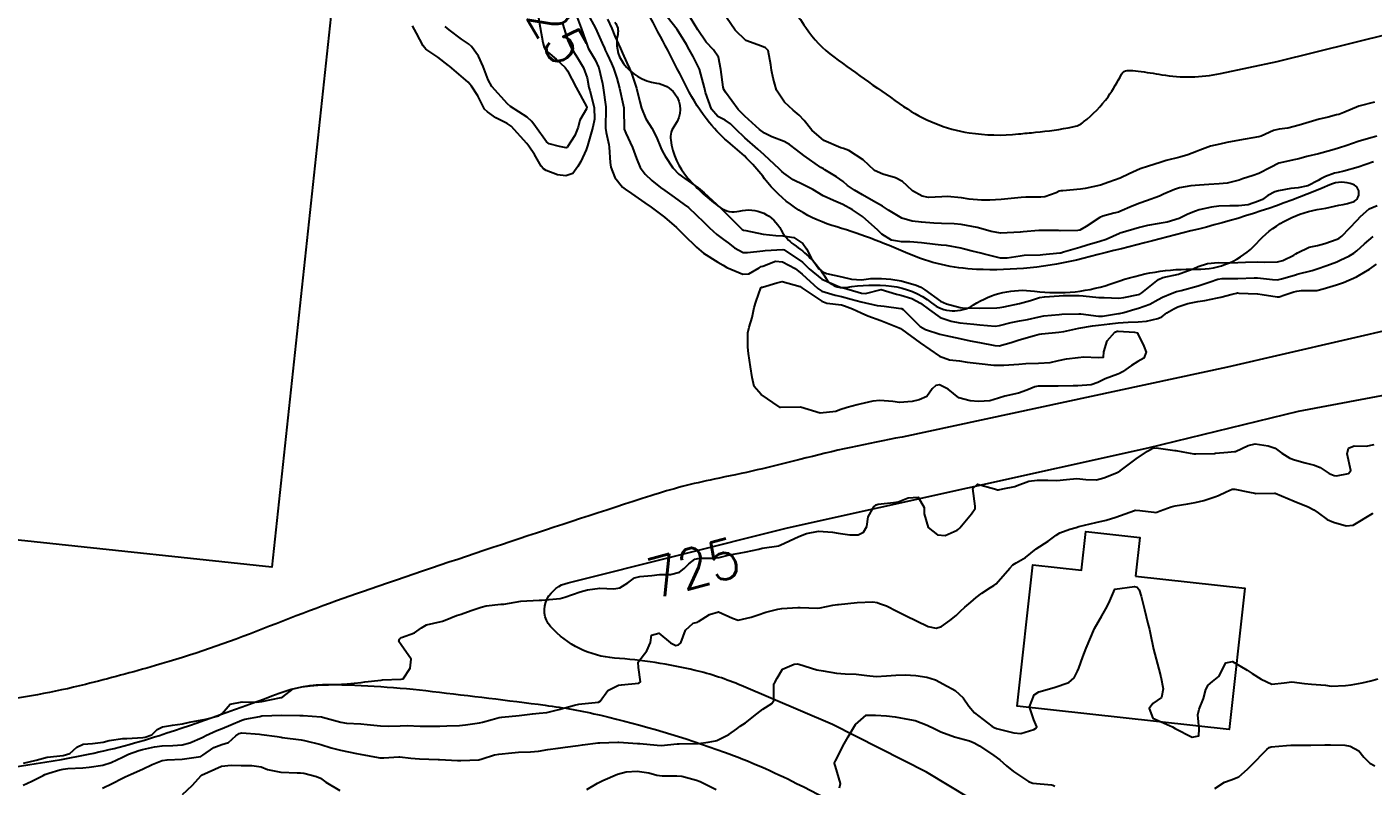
# Model space of a CAD drawing. Header units: metres. Extents: x 318500 to 325275, y 7408834 to 7428799.
# Drawn here: x 322765.6 to 322901.6, y 7418072.1 to 7418148.9 of the extents above; entities that cross this region are included whole.
import ezdxf
from ezdxf.enums import TextEntityAlignment as Align

# ---------------------------------------------------------------- set-up
doc = ezdxf.new("R2010")
doc.units = ezdxf.units.M
doc.header["$MEASUREMENT"] = 0
for name, color, linetype in [('Area Verde e de Lazer', 93, 'Continuous'), ('Cotas', 45, 'Continuous'), ('Curvas de Nivel 1m', 11, 'Continuous'), ('Curvas de Nivel 5m', 15, 'Continuous'), ('Edificações', 30, 'Continuous'), ('Hidrografia', 140, 'Continuous'), ('Vias Primárias', 230, 'Continuous')]:
    doc.layers.add(name, color=color, linetype=linetype)
doc.styles.add('Style-STANDARD', font='STANDARD.shx')

msp = doc.modelspace()

# ---------------------------------------------------------------- linework, layer by layer
at = {"layer": 'Area Verde e de Lazer'}
msp.add_lwpolyline([(322700.17, 7418160.2), (322796.28, 7418149.95), (322790.33, 7418094.26), (322694.23, 7418104.51)], close=True, dxfattribs=at)
at = {"layer": 'Curvas de Nivel 1m', "flags": 128}
for points, elevation in [([(322817.25, 7418149.82), (322817.43, 7418148.82), (322817.71, 7418147.32), (322817.82, 7418146.82), (322817.95, 7418146.57), (322818.2, 7418146.35), (322819.03, 7418145.64), (322819.94, 7418144.78), (322820.18, 7418144.45), (322821.06, 7418142.77), (322822.12, 7418140.86), (322822.14, 7418140.76), (322822.12, 7418140.61), (322821.43, 7418139.45), (322821.26, 7418138.77), (322820.93, 7418137.93), (322820.2, 7418136.78), (322820.15, 7418136.7), (322820.07, 7418136.66), (322819.39, 7418136.79), (322818.34, 7418137.07), (322818.08, 7418137.27), (322816.96, 7418138.83), (322816.6, 7418139.33), (322816.11, 7418139.78), (322814.44, 7418140.86), (322814.12, 7418141.12), (322812.54, 7418142.88), (322812.16, 7418143.53), (322811.66, 7418144.9), (322811.21, 7418145.92), (322810.49, 7418146.92), (322810.2, 7418147.17), (322809.47, 7418147.66), (322808.22, 7418148.58), (322807.84, 7418148.95)], 726), ([(322821.18, 7418149.84), (322821.56, 7418148.77), (322822.2, 7418146.94), (322822.29, 7418146.76), (322823, 7418145.56), (322823.34, 7418144.74), (322823.72, 7418143.17), (322823.79, 7418142.74), (322824.05, 7418140.8), (322824.06, 7418140.73), (322824.06, 7418140.68), (322824.03, 7418138.73), (322824.03, 7418138.66), (322824.09, 7418138.23), (322824.35, 7418137), (322824.4, 7418136.73), (322824.5, 7418135.18), (322824.56, 7418134.72), (322824.98, 7418133.66), (322825.75, 7418132.7), (322826.02, 7418132.48), (322826.66, 7418132.04), (322828, 7418131.12), (322828.64, 7418130.67), (322829.98, 7418129.67), (322831.19, 7418128.63), (322831.58, 7418128.25), (322831.95, 7418127.88), (322833.23, 7418126.61), (322833.93, 7418126.03), (322835.38, 7418125.12), (322835.91, 7418124.79), (322836.29, 7418124.56), (322837.9, 7418123.91), (322838.5, 7418123.94), (322839.54, 7418124.52), (322839.77, 7418124.66), (322839.91, 7418124.72), (322841.22, 7418125.2), (322841.92, 7418125.15), (322843.18, 7418124.47), (322843.9, 7418123.89), (322845.47, 7418122.44), (322845.88, 7418122.18), (322847.22, 7418121.77), (322847.87, 7418121.63), (322848.86, 7418121.38), (322849.87, 7418121.09), (322851.49, 7418120.73), (322851.86, 7418120.7), (322852.18, 7418120.67), (322853.86, 7418120.44), (322853.95, 7418120.42), (322854.12, 7418120.33), (322855.83, 7418118.61), (322856.35, 7418118.29), (322857.82, 7418117.83), (322858.4, 7418117.69), (322859.82, 7418117.39), (322860.88, 7418117.17), (322861.81, 7418116.98), (322863.35, 7418116.67), (322863.81, 7418116.65), (322865.02, 7418116.98), (322865.82, 7418117.27), (322867.39, 7418117.71), (322867.83, 7418117.82), (322868.1, 7418117.86), (322869.83, 7418118.02), (322870.34, 7418118.11), (322871.54, 7418118.38), (322871.84, 7418118.45), (322873.24, 7418118.67), (322873.84, 7418118.73), (322875, 7418118.89), (322875.84, 7418118.98), (322876.83, 7418119.04), (322877.85, 7418119.09), (322878.7, 7418119.14), (322879.85, 7418119.4), (322880.24, 7418119.59), (322880.76, 7418119.97), (322881.44, 7418120.4), (322881.87, 7418120.59), (322882.88, 7418120.94), (322883.88, 7418121.13), (322884.58, 7418121.22), (322885.88, 7418121.5), (322886.2, 7418121.58), (322887.34, 7418121.89), (322887.79, 7418121.99), (322887.89, 7418122), (322888.01, 7418121.99), (322889.89, 7418121.91), (322889.95, 7418121.9), (322890.37, 7418121.84), (322891.89, 7418121.62), (322892.08, 7418121.62), (322892.67, 7418121.81), (322893.59, 7418122.11), (322893.89, 7418122.19), (322894.35, 7418122.25), (322895.89, 7418122.26), (322896.54, 7418122.4), (322897.9, 7418122.83), (322898.6, 7418123.04), (322899.91, 7418123.63), (322900.08, 7418123.72), (322901.21, 7418124.41), (322901.93, 7418124.92)], 724), ([(322822.25, 7418150.19), (322823.01, 7418148.75), (322823.69, 7418147.26), (322823.91, 7418146.73), (322824, 7418146.54), (322824.19, 7418146.15), (322824.65, 7418145.19), (322824.85, 7418144.72), (322825.17, 7418143.71), (322825.43, 7418142.71), (322825.82, 7418141.01), (322825.87, 7418140.7), (322825.88, 7418140.46), (322825.9, 7418138.7), (322825.93, 7418138.54), (322826.09, 7418138.16), (322826.76, 7418136.69), (322827.16, 7418135.58), (322827.52, 7418134.69), (322828.03, 7418134.01), (322828.72, 7418133.36), (322829.58, 7418132.66), (322830.02, 7418132.34), (322830.96, 7418131.68), (322831.99, 7418130.94), (322832.4, 7418130.62), (322833.97, 7418129.15), (322834.55, 7418128.59), (322835.29, 7418127.92), (322835.95, 7418127.41), (322836.43, 7418127.05), (322837.07, 7418126.55), (322837.93, 7418126.09), (322838.39, 7418126.08), (322839.94, 7418126.27), (322840.17, 7418126.29), (322841.94, 7418126.39), (322842.08, 7418126.35), (322843.92, 7418125.12), (322844.61, 7418124.45), (322845.89, 7418123.38), (322847.68, 7418122.61), (322847.88, 7418122.56), (322848.4, 7418122.4), (322849.56, 7418122.07), (322849.88, 7418121.98), (322850.31, 7418121.94), (322851.88, 7418122.36), (322853.43, 7418121.89), (322853.87, 7418121.77), (322854.97, 7418121.42), (322855.87, 7418120.98), (322856.77, 7418120.29), (322857.85, 7418119.53), (322858.97, 7418119.13), (322859.84, 7418118.99), (322861.23, 7418118.84), (322861.84, 7418118.79), (322863.39, 7418118.65), (322863.84, 7418118.69), (322865, 7418119.02), (322865.85, 7418119.19), (322866.68, 7418119.32), (322867.85, 7418119.59), (322868.32, 7418119.67), (322869.86, 7418119.83), (322870.13, 7418119.85), (322871.86, 7418119.9), (322872.06, 7418119.89), (322873.85, 7418119.64), (322874.26, 7418119.65), (322875.86, 7418119.91), (322875.97, 7418119.93), (322876.39, 7418120.03), (322877.51, 7418120.37), (322877.87, 7418120.46), (322879.01, 7418120.86), (322879.88, 7418121.34), (322880.29, 7418121.57), (322881.28, 7418121.97), (322881.72, 7418122.13), (322881.89, 7418122.19), (322882.19, 7418122.25), (322883.9, 7418122.71), (322885.11, 7418123.12), (322885.9, 7418123.39), (322886.35, 7418123.45), (322887.91, 7418123.46), (322889.58, 7418123.52), (322889.91, 7418123.52), (322891.43, 7418123.35), (322891.91, 7418123.33), (322892.32, 7418123.41), (322893.63, 7418123.8), (322893.84, 7418123.87), (322893.91, 7418123.89), (322895.42, 7418124.27), (322895.92, 7418124.42), (322896.91, 7418124.77), (322897.93, 7418125.15), (322898.34, 7418125.33), (322899.14, 7418125.73), (322899.64, 7418126.02), (322899.95, 7418126.27), (322900.71, 7418126.96), (322901.59, 7418127.7)], 723), ([(322824.24, 7418149.66), (322824.67, 7418148.72), (322824.98, 7418147.96), (322825.53, 7418146.71), (322825.73, 7418146.25), (322826.19, 7418145.27), (322826.45, 7418144.7), (322826.67, 7418144.2), (322827.17, 7418142.69), (322827.49, 7418141.33), (322827.65, 7418140.68), (322828.11, 7418139.59), (322828.47, 7418139.04), (322828.72, 7418138.67), (322829.17, 7418137.75), (322829.63, 7418136.66), (322829.77, 7418136.36), (322830.06, 7418135.83), (322830.82, 7418134.64), (322831.43, 7418134.02), (322832.03, 7418133.57), (322833.4, 7418132.61), (322834.01, 7418132.12), (322835.67, 7418130.57), (322835.99, 7418130.27), (322837.7, 7418128.54), (322837.84, 7418128.42), (322837.96, 7418128.36), (322838.19, 7418128.31), (322839.95, 7418127.95), (322841.24, 7418127.79), (322841.95, 7418127.78), (322843.07, 7418127.59), (322843.95, 7418126.99), (322844.32, 7418126.46), (322844.82, 7418125.56), (322845.58, 7418124.44), (322845.91, 7418124.15), (322846.37, 7418123.97), (322847.9, 7418123.64), (322848.89, 7418123.4), (322849.89, 7418123.32), (322850.82, 7418123.45), (322851.9, 7418123.47), (322852.86, 7418123.38), (322853.89, 7418123.23), (322855.42, 7418122.77), (322855.88, 7418122.57), (322856.28, 7418122.3), (322857.87, 7418121.15), (322858.48, 7418120.88), (322859.86, 7418120.51), (322860.09, 7418120.48), (322861.86, 7418120.47), (322863.57, 7418120.5), (322863.86, 7418120.52), (322864.26, 7418120.59), (322865.87, 7418120.93), (322866.97, 7418121.25), (322867.87, 7418121.53), (322868.39, 7418121.62), (322869.88, 7418121.72), (322870.26, 7418121.74), (322871.88, 7418121.73), (322872.28, 7418121.69), (322873.88, 7418121.54), (322874.4, 7418121.53), (322875.88, 7418121.48), (322876.39, 7418121.53), (322877.89, 7418121.84), (322878.02, 7418121.88), (322878.21, 7418122.01), (322879.9, 7418123.34), (322880.34, 7418123.55), (322881.91, 7418123.91), (322882.08, 7418123.96), (322883.41, 7418124.44), (322883.92, 7418124.66), (322884.86, 7418124.98), (322885.93, 7418125.07), (322886.78, 7418125.04), (322887.93, 7418125.06), (322888.69, 7418125.1), (322889.93, 7418125.14), (322890.65, 7418125.11), (322891.93, 7418125.15), (322892.46, 7418125.29), (322893.57, 7418125.8), (322893.79, 7418125.95), (322893.94, 7418126.06), (322895.13, 7418126.61), (322895.96, 7418126.8), (322896.72, 7418126.99), (322897.97, 7418127.42), (322898.17, 7418127.53), (322898.41, 7418127.74), (322899.99, 7418129.36), (322900.31, 7418129.72), (322901.2, 7418130.51), (322902.01, 7418130.85)], 722), ([(322901.62, 7418135.25), (322900.06, 7418134.71), (322898.63, 7418134.31), (322898.05, 7418134.19), (322897.7, 7418134.11), (322896.77, 7418133.76), (322896.29, 7418133.53), (322896.04, 7418133.38), (322895, 7418132.82), (322894.03, 7418132.64), (322893.28, 7418132.56), (322892.03, 7418132.33), (322891.64, 7418132.21), (322890.96, 7418131.84), (322890.41, 7418131.45), (322890.01, 7418131.26), (322888.95, 7418130.92), (322888, 7418130.81), (322887.1, 7418130.79), (322886, 7418130.76), (322885.25, 7418130.67), (322884, 7418130.39), (322883.65, 7418130.28), (322882.85, 7418129.95), (322881.99, 7418129.54), (322880.79, 7418129.16), (322879.98, 7418129.03), (322878.8, 7418128.82), (322877.98, 7418128.61), (322876.04, 7418128.04), (322875.99, 7418128.02), (322875.97, 7418128.01), (322874.61, 7418127.4), (322873.96, 7418127.2), (322872.7, 7418126.83), (322871.95, 7418126.59), (322870.32, 7418126.11), (322870.03, 7418126.02), (322869.94, 7418126.01), (322868.22, 7418125.85), (322867.94, 7418125.83), (322866.33, 7418125.77), (322865.93, 7418125.73), (322864.6, 7418125.52), (322863.93, 7418125.53), (322862.19, 7418125.96), (322861.94, 7418126.03), (322861.09, 7418126.23), (322860.16, 7418126.46), (322859.94, 7418126.52), (322858.48, 7418126.81), (322857.95, 7418126.84), (322857.35, 7418126.88), (322855.95, 7418127.05), (322854.78, 7418127.15), (322853.95, 7418127.17), (322852.93, 7418127.32), (322851.96, 7418127.93), (322851.53, 7418128.36), (322849.98, 7418129.74), (322848.99, 7418130.39), (322848, 7418130.93), (322847.08, 7418131.35), (322846.01, 7418131.82), (322844.96, 7418132.45), (322844.02, 7418132.94), (322842.98, 7418133.43), (322842.04, 7418134.09), (322841.83, 7418134.28), (322841.61, 7418134.5), (322840.06, 7418135.96), (322839.41, 7418136.53), (322838.09, 7418137.68), (322837.21, 7418138.55), (322836.65, 7418139.11), (322836.11, 7418139.47), (322835.38, 7418139.85), (322834.73, 7418140.59), (322834.14, 7418142.25), (322834.06, 7418142.6), (322834.04, 7418142.72), (322833.51, 7418144.61), (322832.89, 7418145.91), (322832.49, 7418146.62), (322832.21, 7418147.13), (322831.26, 7418148.63), (322830.25, 7418149.92)], 722), ([(322901.95, 7418137.85), (322901.48, 7418137.7), (322900.41, 7418137.4), (322900.09, 7418137.3), (322898.92, 7418136.91), (322898.08, 7418136.64), (322897.42, 7418136.42), (322896.07, 7418136.07), (322894.89, 7418135.79), (322894.07, 7418135.56), (322893.76, 7418135.5), (322892.06, 7418135.11), (322891.21, 7418134.68), (322890.05, 7418134.07), (322889.47, 7418133.86), (322888.4, 7418133.52), (322888.04, 7418133.39), (322886.84, 7418133.09), (322886.04, 7418133.02), (322884.99, 7418132.96), (322884.03, 7418132.89), (322883.16, 7418132.82), (322882.03, 7418132.64), (322881.52, 7418132.47), (322880.42, 7418131.98), (322880.15, 7418131.85), (322880.02, 7418131.79), (322878.69, 7418131.32), (322878.01, 7418131.08), (322877.25, 7418130.77), (322875.99, 7418130.22), (322875.86, 7418130.17), (322875.38, 7418130.05), (322874.28, 7418129.76), (322873.99, 7418129.63), (322872.61, 7418128.72), (322871.96, 7418128.35), (322871.75, 7418128.3), (322869.96, 7418128.29), (322869.79, 7418128.3), (322867.96, 7418128.31), (322867.81, 7418128.3), (322866.24, 7418128.17), (322865.96, 7418128.14), (322865.93, 7418128.14), (322863.96, 7418128.03), (322862.99, 7418128.21), (322861.96, 7418128.52), (322861.57, 7418128.62), (322859.97, 7418128.93), (322859.25, 7418128.99), (322857.97, 7418129.01), (322857.21, 7418129.05), (322855.97, 7418129.14), (322855.02, 7418129.26), (322853.98, 7418129.56), (322852.61, 7418130.35), (322852, 7418130.77), (322851.09, 7418131.28), (322850.01, 7418131.9), (322849.18, 7418132.39), (322848.49, 7418132.87), (322848.03, 7418133.25), (322847.37, 7418133.75), (322846.19, 7418134.44), (322846.04, 7418134.53), (322845.8, 7418134.69), (322844.06, 7418135.9), (322843.32, 7418136.47), (322842.61, 7418137.01), (322842.08, 7418137.3), (322840.83, 7418137.77), (322840.09, 7418138.15), (322839.59, 7418138.53), (322838.11, 7418139.88), (322837.77, 7418140.2), (322837.44, 7418140.55), (322836.15, 7418142.28), (322835.99, 7418142.57), (322835.92, 7418142.81), (322835.68, 7418144.58), (322835.44, 7418145.83), (322834.93, 7418146.59), (322834.21, 7418147.35), (322833.35, 7418148.61), (322832.26, 7418150.41)], 723), ([(322901.74, 7418141.29), (322900.14, 7418140.87), (322898.64, 7418140.24), (322898.13, 7418140.05), (322897.89, 7418139.99), (322897.06, 7418139.76), (322896.31, 7418139.59), (322896.13, 7418139.55), (322895.8, 7418139.45), (322894.12, 7418138.97), (322892.97, 7418138.67), (322892.11, 7418138.55), (322891.52, 7418138.43), (322890.27, 7418137.85), (322890.14, 7418137.8), (322890.1, 7418137.79), (322890.02, 7418137.77), (322888.09, 7418137.43), (322886.8, 7418137.19), (322886.09, 7418137.05), (322885.16, 7418136.83), (322884.08, 7418136.44), (322883.73, 7418136.28), (322882.87, 7418135.95), (322882.07, 7418135.73), (322880.66, 7418135.38), (322880.06, 7418135.19), (322878.88, 7418134.82), (322878.06, 7418134.56), (322876.95, 7418134.03), (322876.04, 7418133.61), (322874.9, 7418133.18), (322874.03, 7418132.88), (322872.48, 7418132.54), (322872.02, 7418132.48), (322870.22, 7418132.32), (322870.02, 7418132.31), (322869.87, 7418132.27), (322869.57, 7418132.12), (322868.42, 7418131.73), (322868.01, 7418131.69), (322866.5, 7418131.68), (322866.01, 7418131.64), (322864.68, 7418131.52), (322864.01, 7418131.45), (322862.85, 7418131.37), (322862.01, 7418131.36), (322860.77, 7418131.47), (322860.01, 7418131.6), (322858.54, 7418131.74), (322858.01, 7418131.72), (322856.68, 7418131.63), (322856.01, 7418131.77), (322855.03, 7418132.31), (322854.51, 7418132.81), (322854.03, 7418133.27), (322853.34, 7418133.65), (322852.04, 7418133.99), (322851.2, 7418134.37), (322850.06, 7418135.44), (322848.61, 7418136.4), (322848.07, 7418136.6), (322847.82, 7418136.67), (322846.08, 7418137.42), (322844.89, 7418138.45), (322844.11, 7418139.43), (322843.61, 7418139.96), (322842.99, 7418140.48), (322842.13, 7418141.29), (322841.31, 7418142.5), (322840.96, 7418143.72), (322840.81, 7418144.51), (322840.73, 7418145.05), (322840.46, 7418146.52), (322840.2, 7418146.79), (322839.79, 7418146.94), (322838.21, 7418147.52), (322837.14, 7418148.56), (322836.25, 7418149.84)], 724), ([(322765.2, 7418072.25), (322766.06, 7418072.64), (322767.22, 7418073.23), (322767.38, 7418073.31), (322767.79, 7418073.46), (322768.89, 7418073.79), (322769.22, 7418073.86), (322769.7, 7418073.92), (322771.23, 7418073.99), (322771.86, 7418074.04), (322773.23, 7418074.27), (322774.09, 7418074.53), (322775.24, 7418075.07), (322775.82, 7418075.36), (322776.86, 7418075.74), (322777.25, 7418075.84), (322778.47, 7418076.1), (322779.25, 7418076.21), (322780.3, 7418076.26), (322781.26, 7418076.33), (322782.03, 7418076.51), (322783.27, 7418077.05), (322783.4, 7418077.12), (322783.64, 7418077.25), (322784.76, 7418077.76), (322785.28, 7418077.97), (322786.16, 7418078.35), (322787.29, 7418078.81), (322787.6, 7418078.9), (322789.11, 7418079.18), (322789.3, 7418079.23), (322789.35, 7418079.23), (322791.3, 7418079.3), (322793.16, 7418079.27), (322793.3, 7418079.28), (322793.47, 7418079.29), (322795.3, 7418079.13), (322795.33, 7418079.13), (322795.42, 7418079.1), (322797.29, 7418078.59), (322797.86, 7418078.49), (322799.29, 7418078.43), (322799.95, 7418078.38), (322801.29, 7418078.23), (322802.1, 7418078.19), (322803.29, 7418078.25), (322803.99, 7418078.28), (322805.29, 7418078.21), (322806.06, 7418078.19), (322807.29, 7418078.2), (322808, 7418078.22), (322809.29, 7418078.27), (322809.87, 7418078.33), (322811.29, 7418078.53), (322811.59, 7418078.59), (322812.57, 7418078.87), (322813.3, 7418079.08), (322813.57, 7418079.12), (322815.3, 7418079.27), (322816.66, 7418079.46), (322817.31, 7418079.51), (322818.1, 7418079.59), (322819.31, 7418079.87), (322820.89, 7418080.33), (322821.32, 7418080.42), (322821.62, 7418080.45), (322823.32, 7418080.64), (322823.49, 7418080.73), (322824.25, 7418081.8), (322825.34, 7418082.33), (322825.66, 7418082.38), (322827.35, 7418082.55), (322827.44, 7418082.57), (322827.57, 7418082.67), (322827.37, 7418084.14), (322827.33, 7418084.67), (322827.38, 7418084.78), (322828.22, 7418085.83), (322828.56, 7418086.66), (322828.67, 7418087.4), (322829.41, 7418087.59), (322830.59, 7418086.63), (322831.13, 7418086.35), (322831.4, 7418086.42), (322831.63, 7418086.62), (322832.1, 7418087.92), (322832.9, 7418088.6), (322833.31, 7418088.72), (322833.43, 7418088.77), (322834.52, 7418089.5), (322835.45, 7418089.76), (322836.86, 7418089.13), (322837.44, 7418088.91), (322838.75, 7418089.22), (322839.44, 7418089.46), (322840.24, 7418089.72), (322841.45, 7418090.04), (322841.83, 7418090.11), (322843.46, 7418090.21), (322843.71, 7418090.2), (322845.46, 7418090.13), (322845.73, 7418090.17), (322847, 7418090.42), (322847.46, 7418090.49), (322847.56, 7418090.51), (322849.46, 7418090.69), (322851.05, 7418090.78), (322851.46, 7418090.69), (322851.72, 7418090.61), (322852.43, 7418090.35), (322853.45, 7418089.84), (322854.4, 7418089.36), (322855.44, 7418088.85), (322856.64, 7418088.29), (322857.43, 7418088.11), (322857.97, 7418088.27), (322858.82, 7418088.88), (322859.45, 7418089.4), (322859.88, 7418089.82), (322860.33, 7418090.24), (322860.95, 7418090.75), (322861.47, 7418091.2), (322862.06, 7418091.64), (322862.93, 7418092.21), (322863.28, 7418092.42), (322863.49, 7418092.59), (322864.89, 7418094.18), (322865.19, 7418094.5), (322865.52, 7418094.71), (322866.45, 7418095.24), (322867.54, 7418096.14), (322868.77, 7418096.91), (322869.56, 7418097.51), (322869.94, 7418097.74), (322870.94, 7418098.1), (322871.57, 7418098.3), (322871.86, 7418098.38), (322873.58, 7418098.78), (322874.61, 7418099.02), (322875.58, 7418099.33), (322877.47, 7418100.01), (322877.56, 7418100.04), (322877.59, 7418100.04), (322878.03, 7418100), (322879.43, 7418099.83), (322879.59, 7418099.81), (322879.74, 7418099.83), (322880.06, 7418099.98), (322881.18, 7418100.38), (322881.6, 7418100.47), (322882.86, 7418100.68), (322883.6, 7418100.8), (322884.49, 7418101.03), (322885.61, 7418101.4), (322885.98, 7418101.53), (322886.75, 7418101.89), (322887.36, 7418102.15), (322887.62, 7418102.17), (322889.1, 7418101.86), (322889.62, 7418101.74), (322889.74, 7418101.73), (322891.62, 7418101.77), (322891.68, 7418101.76), (322893.61, 7418100.96), (322895.01, 7418100.37), (322895.59, 7418100.08), (322896.02, 7418099.76), (322896.93, 7418099.1), (322897.58, 7418098.82), (322898.85, 7418098.46), (322899.58, 7418098.51), (322901.53, 7418099.69), (322901.57, 7418099.71), (322901.59, 7418099.72)], 726), ([(322773.2, 7418071.93), (322774.18, 7418072.41), (322775.21, 7418072.93), (322775.5, 7418073.08), (322776.09, 7418073.36), (322777.23, 7418073.85), (322778.21, 7418074.31), (322779.23, 7418074.72), (322779.73, 7418074.81), (322781.24, 7418074.87), (322783.13, 7418075.15), (322783.24, 7418075.2), (322783.34, 7418075.26), (322784.47, 7418076.03), (322785.26, 7418076.34), (322785.92, 7418076.56), (322786.67, 7418077.22), (322787.02, 7418077.47), (322787.27, 7418077.52), (322789.07, 7418077.39), (322789.27, 7418077.37), (322790.84, 7418077.16), (322791.27, 7418077.08), (322791.35, 7418077.07), (322793.27, 7418076.83), (322793.63, 7418076.76), (322795.26, 7418076.35), (322796.32, 7418076.02), (322797.25, 7418075.76), (322798.86, 7418075.44), (322799.24, 7418075.37), (322801.05, 7418075.02), (322801.21, 7418074.99), (322801.24, 7418074.99), (322801.63, 7418075.01), (322803.13, 7418075.1), (322803.24, 7418075.1), (322804.36, 7418074.98), (322805.24, 7418074.91), (322807.12, 7418074.82), (322807.24, 7418074.82), (322809.06, 7418074.73), (322809.24, 7418074.73), (322809.42, 7418074.73), (322811.24, 7418074.81), (322811.57, 7418074.89), (322812.81, 7418075.31), (322813.25, 7418075.38), (322814.58, 7418075.51), (322815.25, 7418075.56), (322816.45, 7418075.62), (322817.25, 7418075.69), (322818.21, 7418075.84), (322819.26, 7418075.99), (322819.96, 7418076.07), (322821.26, 7418076.24), (322821.7, 7418076.31), (322823.27, 7418076.52), (322823.47, 7418076.53), (322825.27, 7418076.59), (322825.37, 7418076.59), (322827.27, 7418076.45), (322827.5, 7418076.44), (322829.26, 7418076.27), (322829.65, 7418076.26), (322831.27, 7418076.4), (322831.47, 7418076.41), (322833.27, 7418076.44), (322833.41, 7418076.45), (322834.41, 7418076.58), (322835.13, 7418076.72), (322835.27, 7418076.76), (322836.48, 7418077.35), (322837.29, 7418077.93), (322837.64, 7418078.19), (322838.17, 7418078.53), (322839.31, 7418079.45), (322839.91, 7418079.91), (322840.82, 7418080.49), (322841.02, 7418080.8), (322841.03, 7418082.49), (322841.16, 7418082.68), (322841.36, 7418083.07), (322841.91, 7418083.95), (322843.08, 7418084.46), (322843.38, 7418084.49), (322843.55, 7418084.46), (322845.37, 7418083.9), (322846.02, 7418083.78), (322847.37, 7418083.57), (322848.26, 7418083.5), (322849.37, 7418083.46), (322850.43, 7418083.31), (322851.36, 7418083.21), (322852.43, 7418083.28), (322853.37, 7418083.37), (322854.3, 7418083.38), (322855.37, 7418083.31), (322856.51, 7418083.14), (322857.36, 7418082.87), (322858.56, 7418082.26), (322859.06, 7418081.97), (322859.35, 7418081.79), (322860.15, 7418081.05), (322860.73, 7418080.23), (322861.32, 7418079.56), (322863.06, 7418078.2), (322863.3, 7418078.06), (322863.52, 7418077.97), (322865.29, 7418077.52), (322865.98, 7418077.47), (322867.3, 7418077.88), (322867.47, 7418077.97), (322867.61, 7418078.14), (322867.31, 7418078.85), (322866.87, 7418080.15), (322867.34, 7418081.36), (322867.82, 7418081.66), (322869.35, 7418082.12), (322870.85, 7418082.61), (322871.37, 7418083.1), (322871.71, 7418083.75), (322871.86, 7418084.08), (322872.27, 7418085.2), (322872.6, 7418086.07), (322873.43, 7418088.06), (322874.16, 7418089.35), (322874.57, 7418090.05), (322874.88, 7418090.64), (322875.49, 7418092.04), (322877.49, 7418092.31), (322877.75, 7418092.26), (322877.94, 7418092), (322878.15, 7418091.33), (322878.5, 7418089.99), (322878.84, 7418088.59), (322878.99, 7418087.99), (322879.07, 7418087.63), (322879.41, 7418085.98), (322879.94, 7418083.97), (322880.14, 7418083.2), (322880.38, 7418081.97), (322880.2, 7418081.11), (322879.34, 7418080.5), (322878.95, 7418079.99), (322879.32, 7418079), (322881, 7418078.26), (322881.3, 7418078.13), (322881.57, 7418077.96), (322883.29, 7418077.08), (322883.99, 7418077.22), (322884.02, 7418077.92), (322883.89, 7418079.35), (322884, 7418079.92), (322884.44, 7418081.01), (322884.7, 7418081.91), (322884.91, 7418082.36), (322885.36, 7418082.72), (322886.02, 7418083.25), (322886.35, 7418083.89), (322886.69, 7418084.59), (322887.39, 7418084.74), (322888.86, 7418083.86), (322889.37, 7418083.51), (322890.27, 7418082.94), (322891.36, 7418082.46), (322892.59, 7418082.58), (322893.36, 7418082.67), (322894.65, 7418082.5), (322895.36, 7418082.46), (322896.76, 7418082.34), (322897.36, 7418082.26), (322898.78, 7418082.31), (322899.36, 7418082.38), (322900.49, 7418082.58), (322901.37, 7418082.77), (322902.06, 7418082.99)], 727), ([(322847.67, 7418071.95), (322847.78, 7418072.4), (322847.25, 7418074.14), (322847.16, 7418074.41), (322847.16, 7418074.5), (322847.25, 7418074.69), (322848.15, 7418076.4), (322848.56, 7418077.11), (322849.3, 7418078.38), (322850.38, 7418079.3), (322851.31, 7418079.3), (322852.41, 7418079.24), (322853.31, 7418079.15), (322854.73, 7418078.89), (322855.31, 7418078.76), (322856.53, 7418078.29), (322857.29, 7418077.94), (322857.92, 7418077.64), (322859.28, 7418077.12), (322860.8, 7418076.71), (322861.27, 7418076.52), (322861.8, 7418076.21), (322863.26, 7418075.25), (322863.86, 7418074.8), (322864.55, 7418074.18), (322865.24, 7418073.61), (322866.76, 7418072.62), (322867.22, 7418072.44), (322869.08, 7418072.26), (322869.22, 7418072.23), (322869.44, 7418072.12)], 728), ([(322885.61, 7418071.9), (322886.58, 7418072.54), (322887.23, 7418072.78), (322888.02, 7418073.08), (322888.88, 7418073.86), (322889.25, 7418074.24), (322890.84, 7418075.83), (322891.07, 7418076.03), (322891.27, 7418076.1), (322892.85, 7418076.23), (322893.28, 7418076.27), (322894.78, 7418076.27), (322895.28, 7418076.28), (322896.7, 7418076.32), (322897.28, 7418076.3), (322898.74, 7418076.27), (322899.28, 7418076.19), (322900.13, 7418075.71), (322900.64, 7418075.08), (322901.26, 7418074.46), (322901.76, 7418074.19)], 728), ([(322781.3, 7418071.29), (322782.28, 7418072.2), (322783.22, 7418073.26), (322785.23, 7418074.15), (322786.19, 7418074.26), (322787.23, 7418074.21), (322788.28, 7418074.24), (322789.23, 7418074.08), (322789.89, 7418073.83), (322791.22, 7418073.55), (322792.88, 7418073.48), (322793.22, 7418073.48), (322793.55, 7418073.45), (322794.82, 7418073.11), (322795.22, 7418072.95), (322795.76, 7418072.54), (322797.2, 7418071.7)], 728), ([(322822.13, 7418071.81), (322823.22, 7418072.43), (322823.75, 7418072.72), (322825.23, 7418073.35), (322826.13, 7418073.58), (322827.23, 7418073.66), (322828.41, 7418073.47), (322829.23, 7418073.24), (322829.75, 7418073.17), (322831.23, 7418073.19), (322831.75, 7418073.14), (322833.22, 7418072.75), (322833.6, 7418072.59), (322835.21, 7418071.8)], 728)]:
    msp.add_lwpolyline(points, dxfattribs=dict(at, elevation=elevation))
at = {"layer": 'Curvas de Nivel 5m', "elevation": 725, "flags": 128}
for points in [[(322819.66, 7418149.37), (322819.81, 7418148.79), (322820.21, 7418147.53), (322820.55, 7418146.78), (322821.21, 7418145.75), (322821.82, 7418144.76), (322822.17, 7418143.76), (322822.36, 7418142.76), (322822.45, 7418142.45), (322822.89, 7418140.75), (322822.92, 7418139.56), (322822.76, 7418138.75), (322822.2, 7418136.88), (322822.16, 7418136.76), (322822.07, 7418136.46), (322821.52, 7418135.29), (322821.24, 7418134.77), (322820.74, 7418134.06), (322820.03, 7418133.84), (322819.18, 7418133.94), (322818.04, 7418134.38), (322817.77, 7418134.55), (322817.54, 7418134.82), (322816.87, 7418136.01), (322816.29, 7418136.84), (322816.07, 7418137.11), (322814.5, 7418138.86), (322814.1, 7418139.13), (322812.94, 7418139.71), (322812.11, 7418140.32), (322811.81, 7418140.59), (322811.62, 7418140.9), (322811.12, 7418141.92), (322810.49, 7418142.91), (322810.16, 7418143.31), (322808.26, 7418144.94), (322808.18, 7418145), (322807.08, 7418145.85), (322806.19, 7418146.43), (322805.87, 7418146.64), (322805.59, 7418146.98), (322804.94, 7418148.27), (322804.54, 7418149)], [(322765.23, 7418074.45), (322766.5, 7418074.75), (322767.24, 7418074.98), (322767.63, 7418075.07), (322769.24, 7418075.23), (322769.92, 7418075.44), (322770.6, 7418076.08), (322771.25, 7418076.38), (322772.2, 7418076.46), (322773.26, 7418076.6), (322773.89, 7418076.75), (322775.26, 7418076.94), (322775.66, 7418076.97), (322777.27, 7418077.07), (322777.5, 7418077.1), (322778.18, 7418077.33), (322778.74, 7418077.85), (322779.28, 7418078.12), (322780.28, 7418078.31), (322781.29, 7418078.44), (322781.98, 7418078.59), (322783.29, 7418078.83), (322783.65, 7418078.9), (322784.96, 7418079.24), (322785.3, 7418079.48), (322786.11, 7418080.43), (322787.31, 7418080.65), (322788.75, 7418080.62), (322789.32, 7418080.69), (322791.27, 7418081.11), (322791.32, 7418081.11), (322791.35, 7418081.12), (322791.42, 7418081.15), (322792.48, 7418081.99), (322793.34, 7418082.19), (322794.18, 7418082.27), (322795.34, 7418082.37), (322796.04, 7418082.39), (322797.34, 7418082.45), (322797.92, 7418082.49), (322799.34, 7418082.62), (322799.71, 7418082.68), (322801.35, 7418082.86), (322801.49, 7418082.87), (322803.35, 7418082.95), (322803.39, 7418082.95), (322803.58, 7418082.99), (322804.28, 7418084.07), (322804.4, 7418084.98), (322803.39, 7418086.42), (322803.15, 7418086.75), (322803.21, 7418086.99), (322803.3, 7418087.09), (322803.4, 7418087.15), (322804.74, 7418087.65), (322805.42, 7418088.13), (322805.94, 7418088.44), (322807.43, 7418088.79), (322807.55, 7418088.82), (322807.83, 7418088.93), (322808.98, 7418089.38), (322809.44, 7418089.53), (322810.46, 7418089.88), (322811.45, 7418090.23), (322811.98, 7418090.36), (322813.45, 7418090.52), (322813.76, 7418090.55), (322815.46, 7418090.83), (322817.34, 7418090.93), (322817.46, 7418090.94), (322817.6, 7418090.94), (322819.46, 7418091.11), (322819.92, 7418091.23), (322821.47, 7418091.78), (322822.22, 7418092), (322823.47, 7418092.16), (322824.86, 7418092.09), (322825.47, 7418092.17), (322826.27, 7418092.69), (322826.96, 7418093.21), (322827.49, 7418093.33), (322828.71, 7418093.44), (322829.49, 7418093.53), (322830.58, 7418093.55), (322831.5, 7418093.76), (322831.99, 7418094.13), (322832.45, 7418094.61), (322833.05, 7418095.07), (322833.52, 7418095.18), (322834.93, 7418095.17), (322835.52, 7418095.25), (322836.57, 7418095.51), (322837.53, 7418095.69), (322838.23, 7418095.83), (322839.53, 7418096.11), (322839.87, 7418096.18), (322841.54, 7418096.44), (322841.58, 7418096.45), (322841.68, 7418096.49), (322843.55, 7418097.37), (322844.33, 7418097.67), (322845.55, 7418097.9), (322846.95, 7418097.81), (322847.55, 7418097.7), (322848.71, 7418097.55), (322849.55, 7418097.56), (322850.11, 7418097.82), (322850.42, 7418098.37), (322850.57, 7418099.37), (322851.13, 7418100.36), (322851.38, 7418100.57), (322851.59, 7418100.64), (322853.12, 7418100.81), (322853.6, 7418100.89), (322854.62, 7418101.3), (322855.61, 7418101.36), (322856.22, 7418100.29), (322856.21, 7418099.66), (322856.63, 7418098.29), (322857.56, 7418097.54), (322858.36, 7418097.47), (322859.57, 7418098.02), (322859.7, 7418098.11), (322859.83, 7418098.25), (322861.01, 7418099.65), (322861.38, 7418100.22), (322861.39, 7418100.43), (322861.15, 7418102.23), (322861.63, 7418102.66), (322863.33, 7418102.2), (322863.62, 7418102.08), (322863.74, 7418102.08), (322864.17, 7418102.19), (322865.37, 7418102.43), (322865.63, 7418102.52), (322866.81, 7418102.98), (322867.63, 7418103.08), (322868.71, 7418103.06), (322869.63, 7418103.04), (322870.61, 7418103.13), (322871.64, 7418103.24), (322872.57, 7418103.14), (322873.64, 7418103.09), (322874.37, 7418103.32), (322875.65, 7418103.81), (322875.81, 7418103.88), (322876.03, 7418104.03), (322877.66, 7418105.21), (322878.79, 7418105.99), (322879.34, 7418106.32), (322879.68, 7418106.35), (322881.56, 7418106.07), (322881.67, 7418106.06), (322882.35, 7418105.95), (322883.48, 7418105.74), (322883.67, 7418105.73), (322885.55, 7418105.78), (322885.67, 7418105.79), (322886.91, 7418105.89), (322887.59, 7418105.96), (322887.67, 7418105.98), (322888.95, 7418106.59), (322889.68, 7418106.73), (322890.98, 7418106.54), (322891.68, 7418106.31), (322892.35, 7418105.81), (322893.17, 7418105.31), (322893.66, 7418105.11), (322894.71, 7418104.83), (322895.66, 7418104.57), (322896.24, 7418104.35), (322897.16, 7418103.75), (322897.65, 7418103.54), (322897.88, 7418103.5), (322899.1, 7418103.73), (322899.33, 7418104.05), (322898.98, 7418105.73), (322899.09, 7418106.32), (322899.68, 7418106.54), (322900.87, 7418106.51), (322901.68, 7418106.68)]]:
    msp.add_lwpolyline(points, dxfattribs=at)
msp.add_lwpolyline([(322875.48, 7418118.04), (322875.73, 7418118.14), (322875.83, 7418118.14), (322877.49, 7418118.02), (322877.77, 7418117.95), (322877.83, 7418117.86), (322878.42, 7418116.61), (322878.67, 7418116), (322878.41, 7418115.4), (322877.8, 7418115.05), (322877.16, 7418114.65), (322876.25, 7418114.03), (322875.95, 7418113.86), (322875.78, 7418113.8), (322874.5, 7418113.32), (322873.76, 7418112.93), (322873.11, 7418112.72), (322871.76, 7418112.61), (322871.27, 7418112.59), (322869.76, 7418112.56), (322869.32, 7418112.56), (322867.76, 7418112.56), (322867.4, 7418112.5), (322866.61, 7418112.16), (322865.75, 7418111.88), (322864.38, 7418111.55), (322863.74, 7418111.37), (322862.86, 7418111.08), (322861.73, 7418111.01), (322860.87, 7418111.1), (322859.74, 7418111.4), (322858.64, 7418112.27), (322857.76, 7418112.72), (322857.4, 7418112.64), (322857.02, 7418112.29), (322856.5, 7418111.54), (322855.73, 7418111.2), (322855.02, 7418111.02), (322853.73, 7418110.93), (322853.05, 7418111.02), (322851.73, 7418111.13), (322851.05, 7418111.05), (322849.73, 7418110.75), (322849.44, 7418110.67), (322848.45, 7418110.4), (322847.72, 7418110.17), (322847.31, 7418110.01), (322845.71, 7418109.83), (322843.72, 7418110.46), (322841.72, 7418110.42), (322841.66, 7418110.43), (322841.56, 7418110.49), (322839.74, 7418111.73), (322839.04, 7418112.53), (322838.83, 7418113.46), (322838.69, 7418114.53), (322838.46, 7418115.86), (322838.4, 7418116.53), (322838.41, 7418117.95), (322838.55, 7418118.53), (322838.85, 7418119.52), (322839.06, 7418120.53), (322839.24, 7418121.15), (322839.72, 7418122.52), (322839.83, 7418122.57), (322839.88, 7418122.58), (322841.35, 7418123.03), (322841.89, 7418123.15), (322843.7, 7418122.65), (322843.88, 7418122.51), (322843.95, 7418122.46), (322845.87, 7418121.16), (322846.4, 7418120.96), (322847.86, 7418120.78), (322848.17, 7418120.71), (322848.99, 7418120.39), (322849.85, 7418119.97), (322850.53, 7418119.69), (322851.84, 7418119.2), (322853.69, 7418118.47), (322853.83, 7418118.41), (322853.94, 7418118.33), (322855.81, 7418116.94), (322856.8, 7418116.29), (322857.79, 7418115.62), (322858.77, 7418115.25), (322859.79, 7418115.12), (322860.56, 7418115.01), (322861.79, 7418114.86), (322863.28, 7418114.71), (322863.78, 7418114.69), (322864.29, 7418114.7), (322865.79, 7418114.79), (322866.49, 7418114.86), (322867.79, 7418114.91), (322868.94, 7418114.98), (322869.8, 7418115.17), (322870.59, 7418115.32), (322871.8, 7418115.48), (322872.35, 7418115.53), (322873.8, 7418115.46), (322874.36, 7418115.5), (322874.37, 7418116.05), (322874.72, 7418117.15)], close=True, dxfattribs=at)
at = {"layer": 'Edificações'}
msp.add_lwpolyline([(322877.57, 7418093.37), (322888.63, 7418092.14), (322887.04, 7418077.85), (322865.62, 7418080.23), (322867.21, 7418094.52), (322872.13, 7418093.98), (322872.56, 7418097.89), (322878, 7418097.29)], close=True, dxfattribs=at)
at = {"layer": 'Hidrografia'}
msp.add_lwpolyline([(322824.97, 7418149.36, -0.238775), (322825.26, 7418148.13, 0.220531), (322825.84, 7418145.2, 0.205045), (322829.18, 7418143.21, -0.197796), (322831.04, 7418142.14, -0.340737), (322831.04, 7418138.97, 0.198811), (322830.62, 7418137.45, 0.149072), (322832.36, 7418133.61, 0.056137), (322835.61, 7418130.64, 0.222242), (322837.55, 7418130.27, -0.351517), (322841.79, 7418128.34, 0.127616), (322843.07, 7418126.88, -0.046621), (322844.72, 7418125.52, -0.065681), (322846.25, 7418123.55, 0.312248), (322848.35, 7418122.56, -0.069586), (322852.92, 7418122.68, -0.142885), (322856.96, 7418121, 0.3258), (322861.21, 7418120.78, -0.180706), (322867.39, 7418122.18, 0.121171), (322875.48, 7418123.05, -0.092698), (322883.76, 7418124.4, 0.218383), (322889.79, 7418127.01, -0.166503), (322895.93, 7418130.42, 0.015354), (322899.43, 7418131.16, 0.731759), (322899.56, 7418132.97, 0.199099), (322897.21, 7418132.93, -0.040139), (322884.74, 7418128.66, -0.000304), (322872.26, 7418125.48, -0.073433), (322861.52, 7418124.38, -0.092356), (322854.59, 7418125.99, 0.02929), (322846.91, 7418128.83, -0.156814), (322840.1, 7418133.55, 0.060453), (322836.67, 7418137.07, -0.055426), (322834.54, 7418139.2, -0.050631), (322832.25, 7418142.76, 0.004503), (322828.34, 7418150.28, -0.01155)], format="xyb", dxfattribs=at)
at = {"layer": 'Vias Primárias'}
for points in [[(323715.64, 7420145.55, 0), (323709.04, 7420132.94)], [(323831.09, 7420001.79, 0), (323833.84, 7420008.44, 0.220888)], [(322757.08, 7418073.32, 0.028019), (322770.77, 7418075.16, 0.031338), (322778.95, 7418077.27, 0.01178), (322791.07, 7418081.54, -0.095036), (322796.07, 7418082.42, -0.024866), (322806.54, 7418081.72, -0.003052), (322817.93, 7418080.32, -0.025198), (322823.56, 7418079.3, -0.030341), (322836.04, 7418075.58, -0.029182), (322843.34, 7418072.42, -0.00489), (322854.67, 7418066.56, -0.024495), (322864.45, 7418060.75, -0.012497), (322871.76, 7418055.65, 0.000002), (322880.94, 7418048.89, -0.018146), (322887.71, 7418043.51, -0.012004), (322891.85, 7418039.8, -0.06902), (322894.05, 7418037.07, -0.123577), (322894.75, 7418034.76, -0.101748), (322894.1, 7418030.63, -0.155749), (322892.92, 7418029.13), (322889.76, 7418026.99), (322876.13, 7418017.9), (322840.86, 7417994.93), (322809.51, 7417974.19)], [(322842.8, 7418150.96, -0.004815), (322844.26, 7418148.82, 0.087246), (322847.11, 7418145.86, 0.006672), (322854.15, 7418140.85, 0.112832), (322860.78, 7418138.19, 0.065847), (322865.76, 7418138.07, -0.004019), (322867.49, 7418138.24, 0.025331), (322871.23, 7418138.78, 0.118287), (322872.34, 7418139.28, 0.071056), (322874.8, 7418141.84, 0.039098), (322876.18, 7418144.12, -0.26931), (322876.74, 7418144.48, -0.0473), (322877.85, 7418144.43, -0.007437), (322880.25, 7418144.06, 0.0939), (322886.17, 7418144.18), (322891.9, 7418145.38), (322903.44, 7418148.25), (322916.49, 7418151.85)], [(323006.19, 7418150.16), (322996.2, 7418141.09), (322985.85, 7418132.85), (322978.08, 7418127.88), (322971.17, 7418124.31), (322965.63, 7418122.33), (322959.08, 7418120.98), (322947.27, 7418120.63), (322938.56, 7418120.63), (322930.31, 7418120.81), (322921.26, 7418120.58), (322915.18, 7418120.05), (322904.35, 7418118.53), (322886.88, 7418114.5), (322853.99, 7418107.43, 0.016829), (322843.65, 7418105.15, -0.012722), (322835.01, 7418103.17, 0.02792), (322828.61, 7418101.49, 0.004788), (322800.25, 7418092.06, 0.012091), (322789.39, 7418088.03, -0.024849), (322778.56, 7418084.33, -0.00824), (322771.48, 7418082.42, -0.035555), (322761.73, 7418080.69, -0.012022)], [(322903.77, 7418039.39, -0.159212), (322901.33, 7418040.71, 0.032888), (322898.76, 7418043.09), (322889.33, 7418051.33), (322878.76, 7418059.06), (322867.42, 7418066.96), (322856.45, 7418073.54), (322846.97, 7418078.38), (322837.75, 7418082.3, 0.04235), (322833.08, 7418083.84, 0.040196), (322824.94, 7418085.09, -0.195806), (322818.48, 7418088.28, -0.311303), (322818.14, 7418091.07, -0.218679), (322820.25, 7418092.7), (322842.43, 7418098.24), (322878.85, 7418106.35), (322894.06, 7418110.03), (322914.47, 7418113.9, -0.028156)]]:
    msp.add_lwpolyline(points, format="xyb", dxfattribs=at)

# ---------------------------------------------------------------- texts
at = {"layer": 'Cotas', "style": 'Style-STANDARD'}
for rotation, p in [(299.7802, (322818.44, 7418149.66, 725)), (15.2919, (322832.95, 7418094.22, 725))]:
    msp.add_text('725', height=4, rotation=rotation, dxfattribs=at).set_placement(p, align=Align.MIDDLE_CENTER)

doc.saveas('drawing.dxf')
